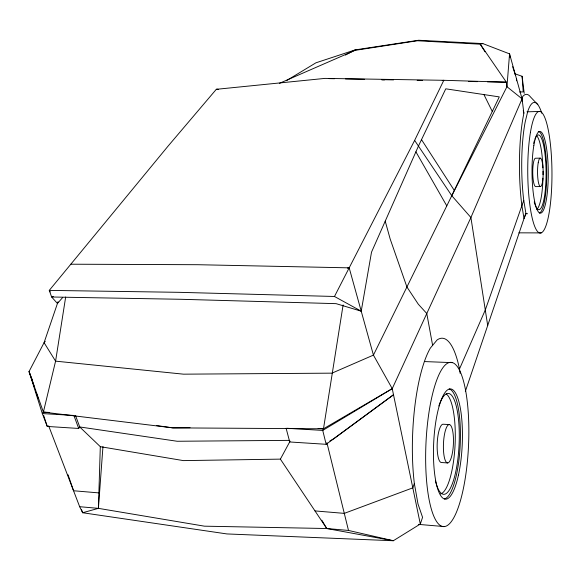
<?xml version="1.0" encoding="UTF-8"?>
<svg xmlns="http://www.w3.org/2000/svg" width="581" height="581" viewBox="0 0 581 581"><rect width="100%" height="100%" fill="white"/><g stroke="black" fill="none" stroke-linecap="round" stroke-linejoin="round"><path stroke-width="0.87" d="M48.644 425.808L79.662 506.705L82.64 512.747L98.4 508.353L100.31 446.666L79.72 426.955L75.545 415.597M516.509 80.839L516.582 79.118M460.145 373.322L459.491 368.986A95.604 25.441 -87.5 0 0 437.094 339.972L430.376 348.055A95.604 25.441 -87.5 0 0 414.355 483.508L417.986 503.952L422.569 517.344L420.303 524.033L393.315 540.744L348.491 530.446L326.762 528.528L204.461 526.175L98.4 508.353L102.96 446.593M521.97 101.188L522.544 96.787A73.402 15.288 89.5 0 1 530.482 96.954L537.817 104.638M286.099 428.219L289.737 441.974L326.159 444.305L322.738 430.419L323.486 428.793L343.11 304.938M65.668 297.022L55.587 361.15L43.386 412.096L42.311 413.57L47.257 426.439L78.689 428.458L79.72 426.955L177.169 441.262L289.614 440.362M286.731 80.49L315.919 62.813L355.202 49.893L418.647 40.256L482.855 43.597L509.559 53.873L522.065 98.828L523.859 113.128L523.496 115.249A73.743 14.961 89.5 0 0 521.789 204.962L524.004 218.579L525.95 213.728L523.757 200.358A64.934 13.16 89.5 0 1 525.239 121.749L527.751 111.421A65.254 13.225 89.5 0 1 541.746 113.201M487.699 325.513L470.908 217.512L451.778 195.703L506.952 86.714L506.356 82.182L443.811 80.301L324.961 78.391L216.306 89.314L168.098 146.085L49.269 290.391L51.644 297L180.974 299.288L336.087 303.652L361.222 311.184L371.52 252.139L418.443 146.085L445.765 88.813L499.282 96.896L451.778 195.703L373.43 355.114L331.947 373.155L183.516 374.171L55.587 361.15L44.076 342.667L58.02 301.764M355.202 49.893L345.325 55.086M465.33 391.391L525.377 214.542M414.355 483.508L412.8 487.858L344.293 513.372L315.004 510.924M523.757 200.358L485.288 309.985L459.491 368.986M286.898 428.262L322.738 430.419L392.24 388.653L470.908 217.512L522.065 98.828L506.952 86.714L509.559 53.873L509.995 57.265M50.227 291.931L49.269 290.391L178.904 292.323L334.474 296.477L414.631 140.406L443.811 80.301L442.221 80.505M100.31 446.666L183.385 460.61L280.383 459.128L290.101 441.139M45.26 341.308L44.076 342.667L29.05 371.549L42.311 413.57L73.097 415.415M62.712 297.465L57.439 303.471L51.644 297L53.358 296.586M326.159 444.305L393.504 394.76L333.676 438.815L329.906 440.95M31.171 377.084L29.05 371.549L43.386 412.096L172.862 427.87L323.486 428.793L392.24 388.653L373.43 355.114L349.181 267.841L197.751 264.711L70.824 264.21M279.497 83.301L355.107 50.336L417.34 40.757L480.24 44.185L482.855 43.597M347.394 268.161L349.181 267.841M519.603 92.009L523.22 91.885L522.094 76.285L514.657 73.714M526.982 111.828L539.582 111.45M540.199 158.148L535.45 158.228A14.198 2.876 89.6 0 0 532.741 172.884A14.198 2.876 89.6 0 0 535.835 186.603L540.584 186.559M218.057 89.3L216.306 89.314L218.107 89.409M190.052 427.681L172.862 427.87L156.688 425.575M525.645 213.735L527.584 213.728M518.833 232.836L541.202 232.901M381.804 79.844L384.513 79.895M468.446 81.471L477.473 81.638M487.401 81.827L506.356 82.182L480.24 44.185L485.012 51.782M329.173 78.617L334.612 78.725M345.499 78.936L364.548 79.314M381.782 79.655L393.577 79.887M417.165 80.36L422.605 80.461M424.842 361.578L452.606 362.66A82.219 21.308 -87.4 0 1 462.672 491.824A82.219 21.308 -87.4 0 1 426.425 478.904A82.219 21.308 -87.4 0 1 452.606 362.66M449.469 424.588A19.202 4.968 -87.4 0 0 443.644 452.541A19.202 4.968 -87.4 0 0 452.185 454.11A19.202 4.968 -87.4 0 0 449.469 424.588L443.31 424.239A19.166 5.04 -87.4 0 0 437.239 442.715A19.166 5.04 -87.4 0 0 441.342 462.512L447.53 462.926M43.386 412.096L49.697 412.474M318.134 428.473L323.486 428.793M418.305 524.367L444.312 526.575M79.662 506.705L98.4 508.353M99.533 492.957L73.555 490.756L68.071 474.808M280.383 459.128L326.762 528.528L393.315 540.744L226.91 533.932L82.64 512.747L81.427 509.341M334.474 296.477L361.222 311.184M414.631 140.406L451.778 195.703M421.515 139.643L454.386 190.561M446.782 205.877L415.902 151.83M321.816 520.177L326.762 528.528M483.929 94.58L492.281 111.45M73.896 415.466L78.689 428.458M31.468 377.926L32.376 380.453M512.631 66.684L515.514 75.276M31.447 377.933L34.497 387.295M36.16 392.4L38.099 398.355M43.648 415.379L47.257 426.439M385.225 221.165L390.178 239.016L406.918 286.992L418.298 304.197L426.781 313.515L432.62 345.354M326.9 442.664L348.491 530.446M523.249 110.593L523.859 113.128M392.24 388.653L420.303 524.033M522.094 76.285L524.207 93.323M438.866 405.981A50.496 13.145 -87.4 0 1 456.993 409.249A50.496 13.145 -87.4 0 1 453.826 479.34A50.496 13.145 -87.4 0 1 435.474 480.945M446.237 393.969A50.438 13.276 -87.4 0 1 454.981 446.607A50.438 13.276 -87.4 0 1 440.42 493.923M449.222 388.958A55.159 14.365 -87.4 0 1 460.225 444.327A55.159 14.365 -87.4 0 1 444.378 498.934M534.912 139.2A37.373 7.48 89.6 0 1 546.082 172.085A37.373 7.48 89.6 0 1 535.471 205.725M535.217 205.071A37.373 7.48 89.6 0 1 534.244 201.948M533.67 143.413A37.373 7.48 89.6 0 1 534.338 140.9M537.098 136.259A37.344 7.56 89.6 0 1 542.908 167.807M542.981 171.25A37.344 7.56 89.6 0 1 542.995 174.699M542.944 178.156A37.344 7.56 89.6 0 1 536.793 209.334M538.26 131.517A40.823 8.17 89.6 0 1 546.721 171.017A40.823 8.17 89.6 0 1 539.35 213.082M458.474 474.997A55.188 14.293 -87.4 0 0 451.27 389.052A55.188 14.293 -87.4 0 0 434.051 468.09A55.188 14.293 -87.4 0 0 458.474 474.997M530.395 132.635A60.816 12.107 89.6 0 0 538.035 232.022A60.816 12.107 89.6 0 0 551.144 152.113A60.816 12.107 89.6 0 0 530.395 132.635M533.874 145.265A40.844 8.127 89.6 0 0 538.812 212.341A40.844 8.127 89.6 0 0 547.767 159.339A40.844 8.127 89.6 0 0 533.874 145.265M538.217 162.745A14.213 2.825 89.6 0 0 539.843 186.232A14.213 2.825 89.6 0 0 543.032 168.098A14.213 2.825 89.6 0 0 538.217 162.745"/></g></svg>
